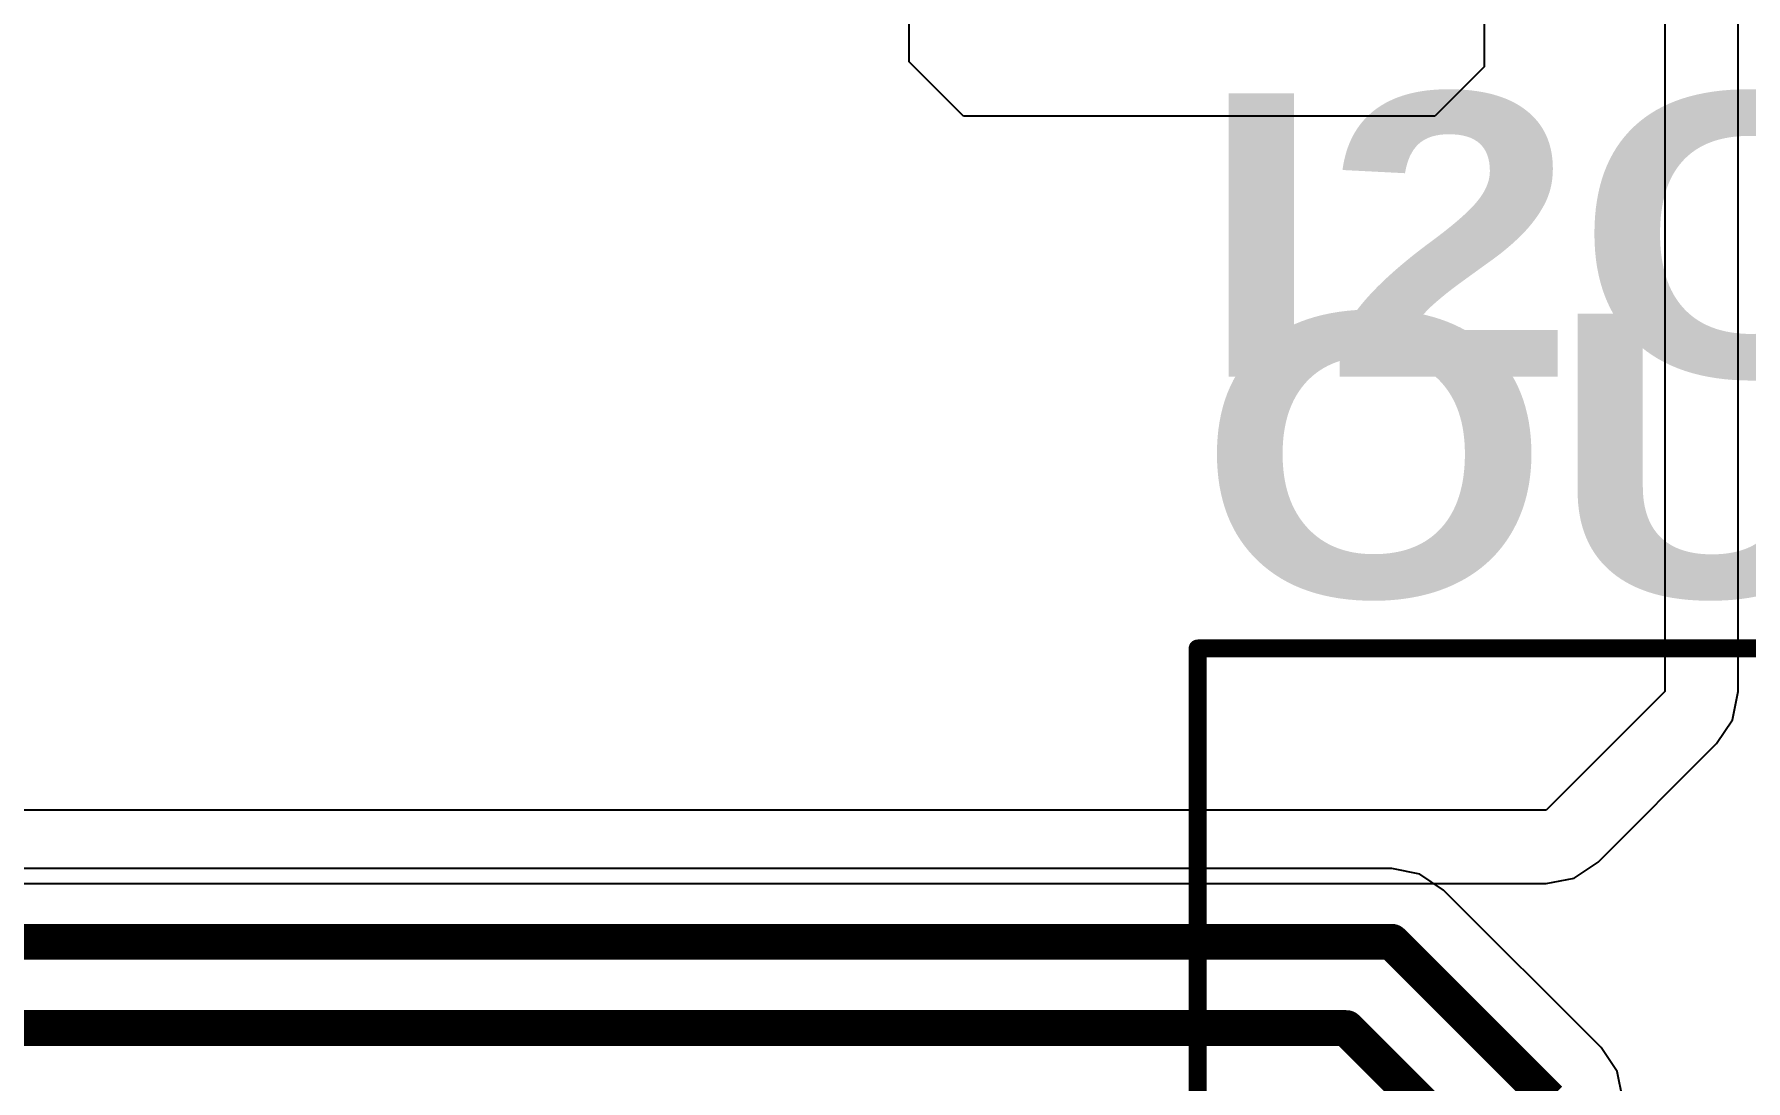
# Model space of a CAD drawing. Header units: inches. Extents: x 0 to 198, y 0 to 199.
# Drawn here: x 5.7064 to 6.1825, y 2.3458 to 2.6369 of the extents above; entities that cross this region are included whole.
import ezdxf

# ---------------------------------------------------------------- set-up
doc = ezdxf.new("R2010")
doc.units = ezdxf.units.IN
doc.header["$MEASUREMENT"] = 0
for name, color, linetype in [('Bottom Layer', 5, 'Continuous'), ('Top Layer', 1, 'Continuous'), ('Top Overlay', 2, 'Continuous')]:
    doc.layers.add(name, color=color, linetype=linetype)
doc.styles.add('Arial Black_Bold', font='', dxfattribs={"height": 0.2})
doc.styles.get('Arial Black_Bold').set_extended_font_data('Arial Black', bold=True)

# ---------------------------------------------------------------- blocks, each defined once
blk = doc.blocks.new('XDFH_0259_2_3P_230')
at = {"layer": 'Top Overlay'}
for points in [[(-0.3, 0.08386, 0.005, 0.005, 0), (-0.3, 0.43031, 0.005, 0.005, 0)], [(-0.12573, 0.08386, 0.005, 0.005, 0), (-0.3, 0.08386, 0.005, 0.005, 0)]]:
    blk.add_lwpolyline(points, format="xyseb", dxfattribs=at)
blk.add_lwpolyline([(-0.30125, 0.08386, 0.0025, 0.0025, 1), (-0.29875, 0.08386, 0.0025, 0.0025, 1)], format="xyseb", close=True, dxfattribs=at)
blk.add_lwpolyline([(-0.30125, 0.08386, 0.0025, 0.0025, 1), (-0.29875, 0.08386, 0.0025, 0.0025, 1)], format="xyseb", close=True, dxfattribs=at)

msp = doc.modelspace()

# ---------------------------------------------------------------- linework, layer by layer
at = {"layer": 'Bottom Layer'}
for p, q in [((6.16, 3.131), (6.16, 2.454)), ((6.18039, 2.454), (6.18039, 3.131)), ((6.16, 2.454), (6.127, 2.421)), ((6.17884, 2.4462), (6.18039, 2.454)), ((6.17442, 2.43958), (6.17884, 2.4462)), ((6.14142, 2.40658), (6.17442, 2.43958)), ((6.127, 2.421), (5.21273, 2.421)), ((6.1348, 2.40216), (6.14142, 2.40658)), ((5.21273, 2.40061), (6.127, 2.40061)), ((6.127, 2.40061), (6.1348, 2.40216))]:
    msp.add_line(p, q, dxfattribs=at)
at = {"layer": 'Top Layer'}
for p, q in [((5.94978, 2.62916), (5.94978, 2.80306)), ((6.10978, 2.80206), (6.10978, 2.62778)), ((5.96489, 2.61406), (5.94978, 2.62916)), ((6.10978, 2.62778), (6.09606, 2.61406)), ((6.09606, 2.61406), (5.96489, 2.61406)), ((6.08406, 2.40479), (5.14143, 2.40479)), ((6.09187, 2.40324), (6.08406, 2.40479)), ((6.09848, 2.39882), (6.09187, 2.40324)), ((6.14234, 2.35497), (6.09848, 2.39882)), ((6.14676, 2.34835), (6.14234, 2.35497)), ((6.14831, 2.34055), (6.14676, 2.34835))]:
    msp.add_line(p, q, dxfattribs=at)
for points in [[(5.13299, 2.3844, 0.01, 0.01, 0), (6.08406, 2.3844, 0.01, 0.01, 0)], [(6.08406, 2.3844, 0.01, 0.01, 0), (6.12792, 2.34055, 0.01, 0.01, 0)], [(5.12503, 2.3604, 0.01, 0.01, 0), (6.07145, 2.3604, 0.01, 0.01, 0)], [(6.07145, 2.3604, 0.01, 0.01, 0), (6.10291, 2.32893, 0.01, 0.01, 0)]]:
    msp.add_lwpolyline(points, format="xyseb", dxfattribs=at)
for points in [[(6.08156, 2.3844, 0.005, 0.005, 1), (6.08656, 2.3844, 0.005, 0.005, 1)], [(6.08156, 2.3844, 0.005, 0.005, 1), (6.08656, 2.3844, 0.005, 0.005, 1)], [(6.06895, 2.3604, 0.005, 0.005, 1), (6.07395, 2.3604, 0.005, 0.005, 1)], [(6.06895, 2.3604, 0.005, 0.005, 1), (6.07395, 2.3604, 0.005, 0.005, 1)]]:
    msp.add_lwpolyline(points, format="xyseb", close=True, dxfattribs=at)

# ---------------------------------------------------------------- block references
at = {"rotation": 270}
msp.add_blockref('XDFH_0259_2_3P_230', (5.94619, 2.166), dxfattribs=at)

# ---------------------------------------------------------------- texts
at = {"layer": 'Top Overlay', "style": 'Arial Black_Bold'}
for s, p in [('I2C', (6.03026, 2.54164)), ('OUT', (6.03026, 2.48039))]:
    msp.add_text(s, height=0.07874, rotation=360, dxfattribs=at).set_placement(p)

doc.saveas('drawing.dxf')
